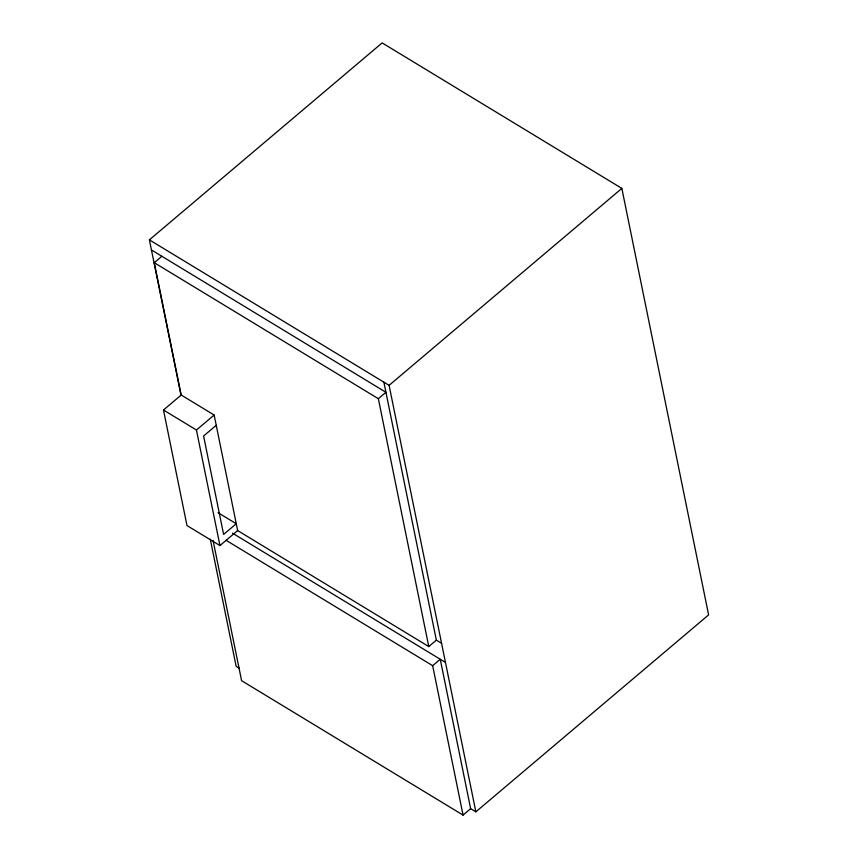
<?xml version="1.0" encoding="UTF-8"?>
<svg xmlns="http://www.w3.org/2000/svg" width="858" height="858" viewBox="0 0 858 858"><rect width="100%" height="100%" fill="white"/><g stroke="black" fill="none" stroke-linecap="round" stroke-linejoin="round"><path stroke-width="1.29" d="M181.059 395.527L149.389 239.854L382.142 42.9L621.846 188.395L708.611 614.886L475.858 811.84L470.645 808.676L440.251 659.255L432.657 665.679L463.063 815.1L470.645 808.676M383.88 382.185L436.357 640.154L428.775 646.567L237.655 530.566L214.146 415.025L181.199 395.034L154.268 262.698L161.862 256.274M237.655 530.566L219.948 545.559L186.99 525.557L163.481 410.017L181.199 395.034M219.948 545.559L196.439 430.019L214.146 415.025M216.237 425.311L203.593 436.014L223.616 534.437L236.261 523.734L218.082 512.698M475.858 811.84L389.092 385.339L621.846 188.395M428.775 646.567L378.346 398.702L385.928 392.278L151.437 249.946M149.389 239.854L389.092 385.339M154.268 262.698L378.346 398.702M163.481 410.017L196.439 430.019M436.357 640.154L441.57 643.307M232.486 533.15L445.463 662.419M226.029 540.261L432.657 665.679M239.414 668.328L236.154 666.355L210.285 539.21M463.063 815.1L241.591 680.684L213.063 540.433"/></g></svg>
